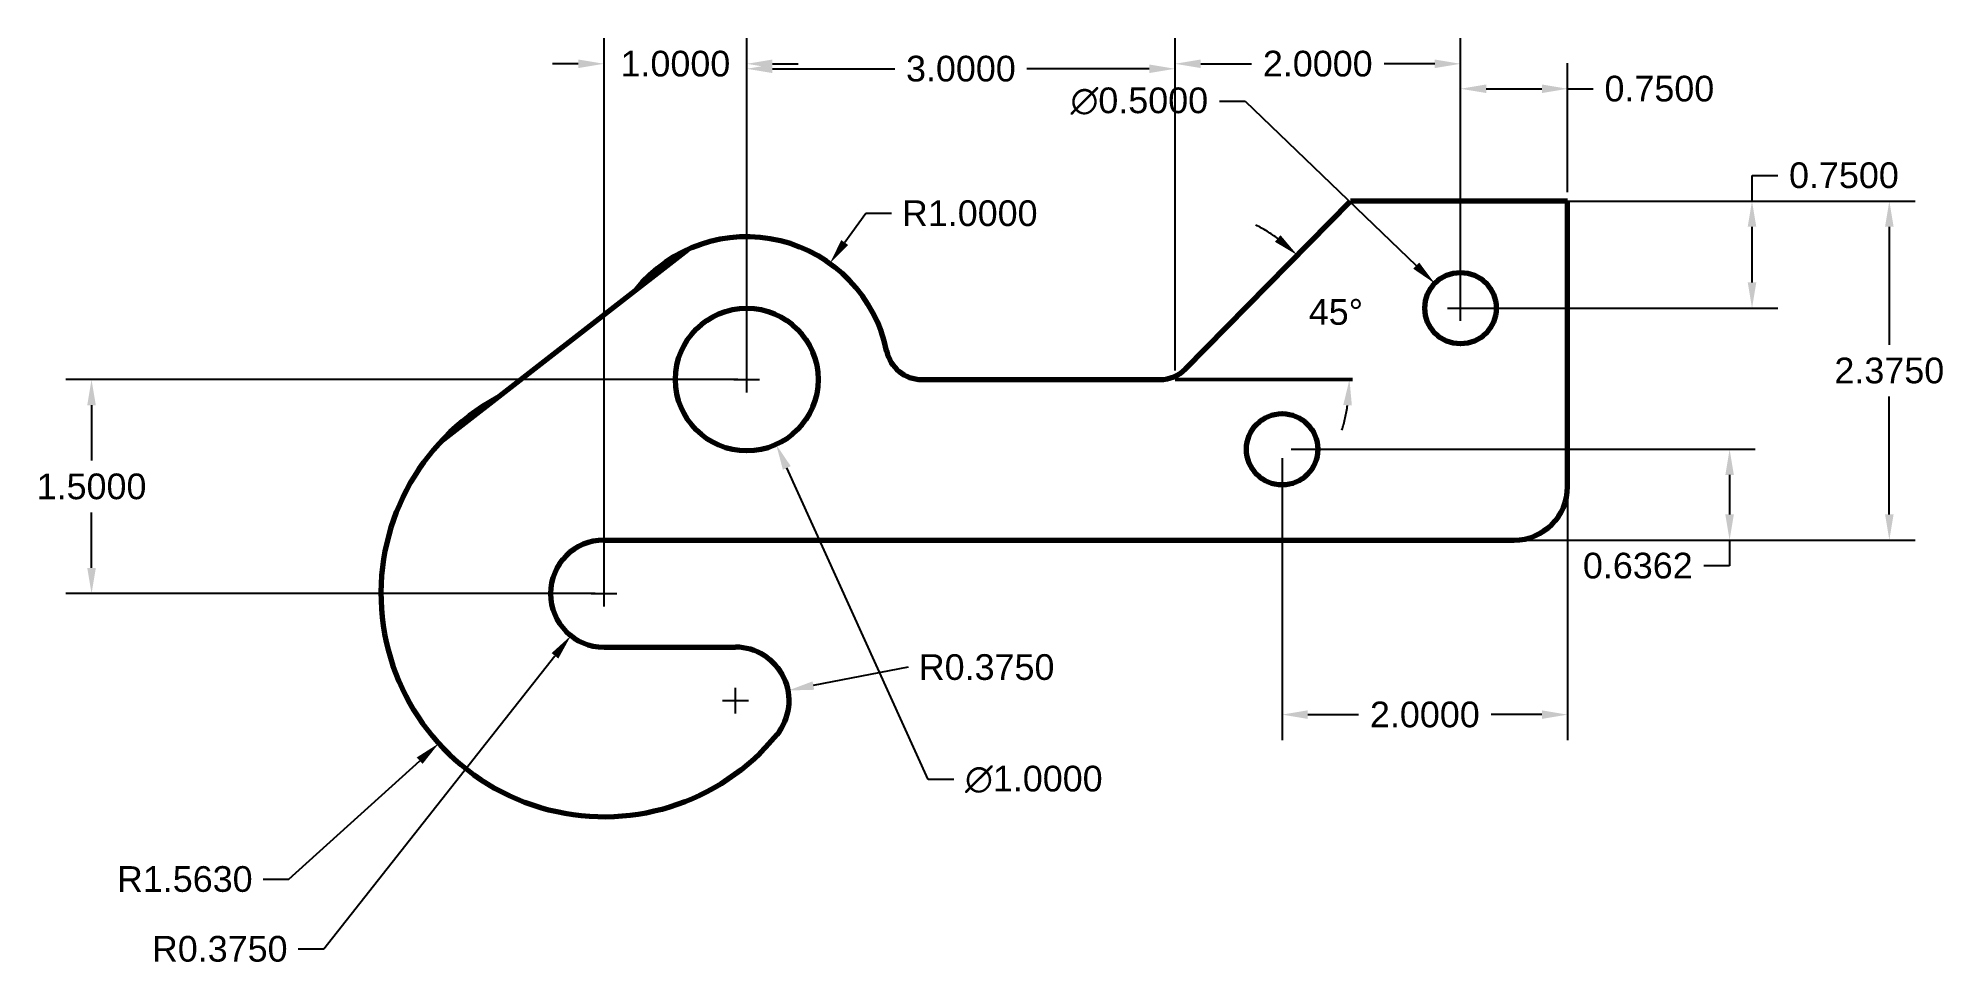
# Model space of a CAD drawing. Header units: inches. Extents: x 85.2 to 182.3, y 35.3 to 82.6.
# Drawn here: x 85.24 to 98.58, y 35.3 to 41.8 of the extents above; entities outside this region: 1.
import ezdxf

# ---------------------------------------------------------------- set-up
doc = ezdxf.new("R2010")
doc.units = ezdxf.units.IN
doc.header["$MEASUREMENT"] = 0
doc.linetypes.add('PHANTOM', pattern=[2.5, 1.25, -0.25, 0.25, -0.25, 0.25, -0.25])
doc.layers.add('OBJECT', color=7, linetype='Continuous', lineweight=70)
doc.layers.add('PHANTOM', color=4, linetype='PHANTOM', lineweight=50)
doc.styles.get("Standard").update_dxf_attribs({"font": 'arial.ttf'})
doc.dimstyles.get("Standard").update_dxf_attribs({"dimtxt": 0.18, "dimasz": 0.18, "dimexe": 0.18, "dimexo": 0.0625, "dimgap": 0.09, "dimtad": 0, "dimtih": 1, "dimtoh": 1, "dimdec": 4, "dimzin": 0, "dimdsep": 46, "dimtxsty": 'Standard', "dimcen": 0.09, "dimadec": 0, "dimazin": 0, "dimtfac": 1, "dimtdec": 4, "dimtofl": 0, "dimtmove": 0, "dimatfit": 3, "dimfxl": 1, "dimtolj": 1, "dimtzin": 0, "dimarcsym": 0})

# ---------------------------------------------------------------- blocks, each defined once
blk = doc.blocks.new('*D2')
at = {"layer": 'Defpoints', "color": 0, "transparency": 16777216}
for p in [(94.433, 40.657), (94.384, 39.726), (93.204, 39.407), (93.278, 39.482), (94.448, 39.407)]:
    blk.add_point(p, dxfattribs=at)
at = {"layer": 'PHANTOM', "color": 0, "lineweight": -2, "transparency": 16777216}
for start, end in [(53.9377, 62.3848), (343.1058, 351.5529)]:
    blk.add_arc((93.204, 39.407), 1.222, start, end, dxfattribs=at)
at = {"layer": 'PHANTOM', "color": 0, "transparency": 16777216}
for points in [[(93.943, 40.418), (93.904, 40.372), (94.061, 40.278)], [(94.383, 39.229), (94.443, 39.225), (94.426, 39.407)]]:
    blk.add_solid(points, dxfattribs=at)
at = {"layer": 'PHANTOM', "color": 0, "transparency": 16777216, "insert": (94.331, 39.879), "char_height": 0.18, "attachment_point": 5}
blk.add_mtext('\\A1;45°', dxfattribs=at)
blk = doc.blocks.new('*D3')
at = {"layer": 'Defpoints', "color": 0, "transparency": 16777216}
for p in [(93.954, 38.918), (95.954, 38.918), (95.954, 37.059)]:
    blk.add_point(p, dxfattribs=at)
at = {"layer": 'OBJECT', "color": 0, "lineweight": -2, "transparency": 16777216}
for p, q in [((93.954, 38.855), (93.954, 36.879)), ((95.954, 38.855), (95.954, 36.879)), ((94.134, 37.059), (94.489, 37.059)), ((95.774, 37.059), (95.419, 37.059))]:
    blk.add_line(p, q, dxfattribs=at)
at = {"layer": 'OBJECT', "color": 0, "transparency": 16777216}
for points in [[(94.134, 37.089), (94.134, 37.029), (93.954, 37.059)], [(95.774, 37.089), (95.774, 37.029), (95.954, 37.059)]]:
    blk.add_solid(points, dxfattribs=at)
at = {"layer": 'OBJECT', "color": 0, "transparency": 16777216, "insert": (94.954, 37.059), "char_height": 0.18, "attachment_point": 5}
blk.add_mtext('\\A1;2.0000', dxfattribs=at)
blk = doc.blocks.new('*D4')
at = {"layer": 'Defpoints', "color": 0, "transparency": 16777216}
for p in [(93.954, 38.918), (94.763, 38.282), (97.089, 38.282)]:
    blk.add_point(p, dxfattribs=at)
at = {"layer": 'OBJECT', "color": 0, "lineweight": -2, "transparency": 16777216}
for p, q in [((94.017, 38.918), (97.269, 38.918)), ((97.089, 38.738), (97.089, 38.462)), ((94.825, 38.282), (97.269, 38.282)), ((97.089, 38.282), (97.089, 38.102)), ((97.089, 38.102), (96.909, 38.102))]:
    blk.add_line(p, q, dxfattribs=at)
at = {"layer": 'OBJECT', "color": 0, "transparency": 16777216}
for points in [[(97.059, 38.738), (97.119, 38.738), (97.089, 38.918)], [(97.059, 38.462), (97.119, 38.462), (97.089, 38.282)]]:
    blk.add_solid(points, dxfattribs=at)
at = {"layer": 'OBJECT', "color": 0, "transparency": 16777216, "insert": (96.446, 38.102), "char_height": 0.18, "attachment_point": 5}
blk.add_mtext('\\A1;0.6362', dxfattribs=at)
blk = doc.blocks.new('*D5')
at = {"layer": 'Defpoints', "color": 0, "transparency": 16777216}
for p in [(95.204, 40.657), (97.246, 40.657), (95.204, 39.907)]:
    blk.add_point(p, dxfattribs=at)
at = {"layer": 'OBJECT', "color": 0, "lineweight": -2, "transparency": 16777216}
for p, q in [((97.246, 40.657), (97.246, 40.837)), ((97.246, 40.837), (97.426, 40.837)), ((95.267, 40.657), (97.426, 40.657)), ((97.246, 40.087), (97.246, 40.477)), ((95.267, 39.907), (97.426, 39.907))]:
    blk.add_line(p, q, dxfattribs=at)
at = {"layer": 'OBJECT', "color": 0, "transparency": 16777216}
for points in [[(97.216, 40.477), (97.276, 40.477), (97.246, 40.657)], [(97.216, 40.087), (97.276, 40.087), (97.246, 39.907)]]:
    blk.add_solid(points, dxfattribs=at)
at = {"layer": 'OBJECT', "color": 0, "transparency": 16777216, "insert": (97.89, 40.837), "char_height": 0.18, "attachment_point": 5}
blk.add_mtext('\\A1;0.7500', dxfattribs=at)
blk = doc.blocks.new('*D6')
at = {"layer": 'Defpoints', "color": 0, "transparency": 16777216}
for p in [(95.515, 40.657), (95.515, 38.282), (98.208, 38.282)]:
    blk.add_point(p, dxfattribs=at)
at = {"layer": 'OBJECT', "color": 0, "lineweight": -2, "transparency": 16777216}
for p, q in [((95.577, 40.657), (98.388, 40.657)), ((98.208, 40.477), (98.208, 39.651)), ((98.208, 38.462), (98.208, 39.287)), ((95.577, 38.282), (98.388, 38.282))]:
    blk.add_line(p, q, dxfattribs=at)
at = {"layer": 'OBJECT', "color": 0, "transparency": 16777216}
for points in [[(98.178, 40.477), (98.238, 40.477), (98.208, 40.657)], [(98.178, 38.462), (98.238, 38.462), (98.208, 38.282)]]:
    blk.add_solid(points, dxfattribs=at)
at = {"layer": 'OBJECT', "color": 0, "transparency": 16777216, "insert": (98.208, 39.469), "char_height": 0.18, "attachment_point": 5}
blk.add_mtext('\\A1;2.3750', dxfattribs=at)
blk = doc.blocks.new('*D7')
at = {"layer": 'Defpoints', "color": 0, "transparency": 16777216}
for p in [(95.954, 41.444), (95.954, 40.657), (95.204, 39.907)]:
    blk.add_point(p, dxfattribs=at)
at = {"layer": 'OBJECT', "color": 0, "lineweight": -2, "transparency": 16777216}
for p, q in [((95.204, 39.969), (95.204, 41.624)), ((95.954, 40.719), (95.954, 41.624)), ((95.384, 41.444), (95.774, 41.444)), ((95.954, 41.444), (96.134, 41.444))]:
    blk.add_line(p, q, dxfattribs=at)
at = {"layer": 'OBJECT', "color": 0, "transparency": 16777216}
for points in [[(95.384, 41.474), (95.384, 41.414), (95.204, 41.444)], [(95.774, 41.474), (95.774, 41.414), (95.954, 41.444)]]:
    blk.add_solid(points, dxfattribs=at)
at = {"layer": 'OBJECT', "color": 0, "transparency": 16777216, "insert": (96.597, 41.444), "char_height": 0.18, "attachment_point": 5}
blk.add_mtext('\\A1;0.7500', dxfattribs=at)
blk = doc.blocks.new('*D8')
at = {"layer": 'Defpoints', "color": 0, "transparency": 16777216}
for p in [(95.024, 40.08), (95.384, 39.734)]:
    blk.add_point(p, dxfattribs=at)
at = {"layer": 'OBJECT', "color": 0, "lineweight": -2, "transparency": 16777216}
for p, q in [((93.516, 41.357), (93.696, 41.357)), ((93.696, 41.357), (94.894, 40.205)), ((95.114, 39.907), (95.294, 39.907)), ((95.204, 39.817), (95.204, 39.997))]:
    blk.add_line(p, q, dxfattribs=at)
at = {"layer": 'OBJECT', "color": 0, "transparency": 16777216}
blk.add_solid([(94.915, 40.226), (94.873, 40.183), (95.024, 40.08)], dxfattribs=at)
at = {"layer": 'OBJECT', "color": 0, "transparency": 16777216, "insert": (92.954, 41.357), "char_height": 0.18, "attachment_point": 5}
blk.add_mtext('\\A1;∅0.5000', dxfattribs=at)
blk = doc.blocks.new('*D9')
at = {"layer": 'Defpoints', "color": 0, "transparency": 16777216}
for p in [(95.204, 41.619), (95.204, 39.907), (93.204, 39.407)]:
    blk.add_point(p, dxfattribs=at)
at = {"layer": 'OBJECT', "color": 0, "lineweight": -2, "transparency": 16777216}
for p, q in [((93.204, 39.469), (93.204, 41.799)), ((95.204, 39.969), (95.204, 41.799)), ((93.384, 41.619), (93.739, 41.619)), ((95.024, 41.619), (94.669, 41.619))]:
    blk.add_line(p, q, dxfattribs=at)
at = {"layer": 'OBJECT', "color": 0, "transparency": 16777216}
for points in [[(93.384, 41.649), (93.384, 41.589), (93.204, 41.619)], [(95.024, 41.649), (95.024, 41.589), (95.204, 41.619)]]:
    blk.add_solid(points, dxfattribs=at)
at = {"layer": 'OBJECT', "color": 0, "transparency": 16777216, "insert": (94.204, 41.619), "char_height": 0.18, "attachment_point": 5}
blk.add_mtext('\\A1;2.0000', dxfattribs=at)
blk = doc.blocks.new('*D10')
at = {"layer": 'Defpoints', "color": 0, "transparency": 16777216}
for p in [(90.204, 41.584), (90.204, 39.407), (93.204, 39.407)]:
    blk.add_point(p, dxfattribs=at)
at = {"layer": 'OBJECT', "color": 0, "lineweight": -2, "transparency": 16777216}
for p, q in [((90.204, 39.469), (90.204, 41.764)), ((93.204, 39.469), (93.204, 41.764)), ((90.384, 41.584), (91.241, 41.584)), ((93.024, 41.584), (92.167, 41.584))]:
    blk.add_line(p, q, dxfattribs=at)
at = {"layer": 'OBJECT', "color": 0, "transparency": 16777216}
for points in [[(90.384, 41.614), (90.384, 41.554), (90.204, 41.584)], [(93.024, 41.614), (93.024, 41.554), (93.204, 41.584)]]:
    blk.add_solid(points, dxfattribs=at)
at = {"layer": 'OBJECT', "color": 0, "transparency": 16777216, "insert": (91.704, 41.584), "char_height": 0.18, "attachment_point": 5}
blk.add_mtext('\\A1;3.0000', dxfattribs=at)
blk = doc.blocks.new('*D11')
at = {"layer": 'Defpoints', "color": 0, "transparency": 16777216}
for p in [(89.204, 41.619), (90.204, 39.407), (89.204, 37.907)]:
    blk.add_point(p, dxfattribs=at)
at = {"layer": 'OBJECT', "color": 0, "lineweight": -2, "transparency": 16777216}
for p, q in [((89.204, 37.969), (89.204, 41.799)), ((90.204, 39.469), (90.204, 41.799)), ((89.024, 41.619), (88.844, 41.619)), ((90.384, 41.619), (90.564, 41.619))]:
    blk.add_line(p, q, dxfattribs=at)
at = {"layer": 'OBJECT', "color": 0, "transparency": 16777216}
for points in [[(89.024, 41.649), (89.024, 41.589), (89.204, 41.619)], [(90.384, 41.649), (90.384, 41.589), (90.204, 41.619)]]:
    blk.add_solid(points, dxfattribs=at)
at = {"layer": 'OBJECT', "color": 0, "transparency": 16777216, "insert": (89.704, 41.619), "char_height": 0.18, "attachment_point": 5}
blk.add_mtext('\\A1;1.0000', dxfattribs=at)
blk = doc.blocks.new('*D12')
at = {"layer": 'Defpoints', "color": 0, "transparency": 16777216}
for p in [(90.204, 39.407), (85.614, 37.907), (89.204, 37.907)]:
    blk.add_point(p, dxfattribs=at)
at = {"layer": 'OBJECT', "color": 0, "lineweight": -2, "transparency": 16777216}
for p, q in [((90.142, 39.407), (85.434, 39.407)), ((85.614, 39.227), (85.614, 38.839)), ((85.614, 38.087), (85.614, 38.475)), ((89.142, 37.907), (85.434, 37.907))]:
    blk.add_line(p, q, dxfattribs=at)
at = {"layer": 'OBJECT', "color": 0, "transparency": 16777216}
for points in [[(85.584, 39.227), (85.644, 39.227), (85.614, 39.407)], [(85.584, 38.087), (85.644, 38.087), (85.614, 37.907)]]:
    blk.add_solid(points, dxfattribs=at)
at = {"layer": 'OBJECT', "color": 0, "transparency": 16777216, "insert": (85.614, 38.657), "char_height": 0.18, "attachment_point": 5}
blk.add_mtext('\\A1;1.5000', dxfattribs=at)
blk = doc.blocks.new('*D13')
at = {"layer": 'Defpoints', "color": 0, "transparency": 16777216}
for p in [(89.204, 37.907), (88.046, 36.857)]:
    blk.add_point(p, dxfattribs=at)
at = {"layer": 'OBJECT', "color": 0, "lineweight": -2, "transparency": 16777216}
for p, q in [((89.114, 37.907), (89.294, 37.907)), ((89.204, 37.817), (89.204, 37.997)), ((86.996, 35.906), (87.913, 36.736)), ((86.816, 35.906), (86.996, 35.906))]:
    blk.add_line(p, q, dxfattribs=at)
at = {"layer": 'OBJECT', "color": 0, "transparency": 16777216}
blk.add_solid([(87.892, 36.759), (87.933, 36.714), (88.046, 36.857)], dxfattribs=at)
at = {"layer": 'OBJECT', "color": 0, "transparency": 16777216, "insert": (86.267, 35.906), "char_height": 0.18, "attachment_point": 5}
blk.add_mtext('\\A1;R1.5630', dxfattribs=at)
blk = doc.blocks.new('*D14')
at = {"layer": 'Defpoints', "color": 0, "transparency": 16777216}
for p in [(89.204, 37.907), (88.972, 37.612)]:
    blk.add_point(p, dxfattribs=at)
at = {"layer": 'OBJECT', "color": 0, "lineweight": -2, "transparency": 16777216}
for p, q in [((89.114, 37.907), (89.294, 37.907)), ((89.204, 37.817), (89.204, 37.997)), ((87.241, 35.417), (88.86, 37.471)), ((87.061, 35.417), (87.241, 35.417))]:
    blk.add_line(p, q, dxfattribs=at)
at = {"layer": 'OBJECT', "color": 0, "transparency": 16777216}
blk.add_solid([(88.837, 37.49), (88.884, 37.452), (88.972, 37.612)], dxfattribs=at)
at = {"layer": 'OBJECT', "color": 0, "transparency": 16777216, "insert": (86.512, 35.417), "char_height": 0.18, "attachment_point": 5}
blk.add_mtext('\\A1;R0.3750', dxfattribs=at)
blk = doc.blocks.new('*D15')
at = {"layer": 'Defpoints', "color": 0, "transparency": 16777216}
for p in [(90.125, 37.157), (90.494, 37.228)]:
    blk.add_point(p, dxfattribs=at)
at = {"layer": 'OBJECT', "color": 0, "lineweight": -2, "transparency": 16777216}
for p, q in [((91.334, 37.391), (90.67, 37.262)), ((90.125, 37.067), (90.125, 37.247)), ((90.035, 37.157), (90.215, 37.157))]:
    blk.add_line(p, q, dxfattribs=at)
at = {"layer": 'OBJECT', "color": 0, "transparency": 16777216}
blk.add_solid([(90.665, 37.292), (90.676, 37.233), (90.494, 37.228)], dxfattribs=at)
at = {"layer": 'OBJECT', "color": 0, "transparency": 16777216, "insert": (91.884, 37.391), "char_height": 0.18, "attachment_point": 5}
blk.add_mtext('\\A1;R0.3750', dxfattribs=at)
blk = doc.blocks.new('*D16')
at = {"layer": 'Defpoints', "color": 0, "transparency": 16777216}
for p in [(90.786, 40.22), (90.204, 39.407)]:
    blk.add_point(p, dxfattribs=at)
at = {"layer": 'OBJECT', "color": 0, "lineweight": -2, "transparency": 16777216}
for p, q in [((91.037, 40.571), (90.891, 40.366)), ((91.217, 40.571), (91.037, 40.571)), ((90.114, 39.407), (90.294, 39.407)), ((90.204, 39.317), (90.204, 39.497))]:
    blk.add_line(p, q, dxfattribs=at)
at = {"layer": 'OBJECT', "color": 0, "transparency": 16777216}
blk.add_solid([(90.866, 40.384), (90.915, 40.349), (90.786, 40.22)], dxfattribs=at)
at = {"layer": 'OBJECT', "color": 0, "transparency": 16777216, "insert": (91.766, 40.571), "char_height": 0.18, "attachment_point": 5}
blk.add_mtext('\\A1;R1.0000', dxfattribs=at)
blk = doc.blocks.new('*D17')
at = {"layer": 'Defpoints', "color": 0, "transparency": 16777216}
for p in [(89.998, 39.862), (90.41, 38.951)]:
    blk.add_point(p, dxfattribs=at)
at = {"layer": 'OBJECT', "color": 0, "lineweight": -2, "transparency": 16777216}
for p, q in [((90.114, 39.407), (90.294, 39.407)), ((90.204, 39.317), (90.204, 39.497)), ((91.474, 36.605), (90.485, 38.787)), ((91.654, 36.605), (91.474, 36.605))]:
    blk.add_line(p, q, dxfattribs=at)
at = {"layer": 'OBJECT', "color": 0, "transparency": 16777216}
blk.add_solid([(90.512, 38.8), (90.457, 38.775), (90.41, 38.951)], dxfattribs=at)
at = {"layer": 'OBJECT', "color": 0, "transparency": 16777216, "insert": (92.215, 36.605), "char_height": 0.18, "attachment_point": 5}
blk.add_mtext('\\A1;∅1.0000', dxfattribs=at)

msp = doc.modelspace()

# ---------------------------------------------------------------- linework, layer by layer
at = {"layer": 'OBJECT'}
for p, q in [((173.94418, 77.11794), (182.34023, 82.62162)), ((93.27754, 39.48154), (94.43284, 40.6568)), ((95.95407, 40.6568), (94.43284, 40.6568)), ((95.95407, 38.6568), (95.95407, 40.6568)), ((91.42881, 39.4068), (93.09926, 39.4068)), ((89.20407, 38.2818), (95.57907, 38.2818)), ((89.20407, 37.5318), (90.1254, 37.5318))]:
    msp.add_line(p, q, dxfattribs=at)
msp.add_lwpolyline([(89.78837, 40.3163), (88.05853, 38.97015)], dxfattribs=at)
for centre, radius in [((95.20407, 39.9068), 0.25), ((90.20407, 39.4068), 0.5), ((93.9541, 38.91798), 0.25)]:
    msp.add_circle(centre, radius, dxfattribs=at)
for centre, radius, start, end in [((90.20407, 39.4068), 1, 11.536959, 141.216471), ((91.42881, 39.6568), 0.25, 191.536959, 270), ((93.09926, 39.6568), 0.25, 270, 315.490573), ((89.20407, 37.9068), 1.563, 118.648707, 320.85293), ((95.57907, 38.6568), 0.375, 270, 0), ((89.20407, 37.9068), 0.375, 90, 270), ((90.1254, 37.1568), 0.375, 320.85293, 90)]:
    msp.add_arc(centre, radius, start, end, dxfattribs=at)
at = {"layer": 'PHANTOM'}
msp.add_line((93.20407, 39.4068), (94.44771, 39.4068), dxfattribs=at)

# ---------------------------------------------------------------- dimensions: what is measured, and where the dimension line sits
at = {"layer": 'OBJECT'}
for base, p1, p2, picture, middle in [((89.20407, 41.61907), (90.20407, 39.4068), (89.20407, 37.9068), '*D11', (89.70407, 41.61907)), ((95.20407, 41.61907), (93.20407, 39.4068), (95.20407, 39.9068), '*D9', (94.20407, 41.61907)), ((90.20407, 41.58413), (93.20407, 39.4068), (90.20407, 39.4068), '*D10', (91.70407, 41.58413)), ((95.95407, 41.44435), (95.20407, 39.9068), (95.95407, 40.6568), '*D7', (96.59739, 41.44435)), ((95.95407, 37.05888), (93.9541, 38.91798), (95.95407, 38.91798), '*D3', (94.95408, 37.05888))]:
    dim = msp.add_linear_dim(base=base, p1=p1, p2=p2, dimstyle='Standard', dxfattribs=at)
    dim.commit()
    dim.dimension.update_dxf_attribs({"geometry": picture, "text_midpoint": middle})
for p1, p2, picture, middle in [((95.38429, 39.73354), (95.02384, 40.08006), '*D8', (92.95432, 41.35699)), ((89.99766, 39.86221), (90.41047, 38.95139), '*D17', (92.21535, 36.6046))]:
    dim = msp.add_diameter_dim_2p(p1=p1, p2=p2, dimstyle='Standard', dxfattribs=at)
    dim.commit()
    dim.dimension.update_dxf_attribs({"geometry": picture, "text_midpoint": middle, "dimtype": 163})
for base, p1, p2, picture, middle in [((97.2464, 40.6568), (95.20407, 39.9068), (95.20407, 40.6568), '*D5', (97.88972, 40.8368)), ((98.20844, 38.2818), (95.51471, 40.6568), (95.51471, 38.2818), '*D6', (98.20844, 39.4693)), ((85.61436, 37.9068), (90.20407, 39.4068), (89.20407, 37.9068), '*D12', (85.61436, 38.6568)), ((97.08897, 38.2818), (93.9541, 38.91798), (94.76256, 38.2818), '*D4', (96.44626, 38.1018))]:
    dim = msp.add_linear_dim(base=base, p1=p1, p2=p2, angle=90, dimstyle='Standard', dxfattribs=at)
    dim.commit()
    dim.dimension.update_dxf_attribs({"geometry": picture, "text_midpoint": middle})
for center, mpoint, picture, middle in [((90.20407, 39.4068), (90.78593, 40.22009), '*D16', (91.76627, 40.57075)), ((89.20407, 37.9068), (88.04596, 36.85716), '*D13', (86.26676, 35.90572)), ((89.20407, 37.9068), (88.97192, 37.6123), '*D14', (86.51164, 35.41651)), ((90.1254, 37.1568), (90.49356, 37.22808), '*D15', (91.33417, 37.39084))]:
    dim = msp.add_radius_dim(center=center, mpoint=mpoint, dimstyle='Standard', dxfattribs=at)
    dim.commit()
    dim.dimension.update_dxf_attribs({"geometry": picture, "text_midpoint": middle, "dimtype": 164})
at = {"layer": 'PHANTOM'}
dim = msp.add_angular_dim_2l(base=(94.38354, 39.72645), line1=((93.20407, 39.4068), (94.44771, 39.4068)), line2=((93.27754, 39.48154), (94.43284, 40.6568)), dimstyle='Standard', dxfattribs=at)
dim.commit()
dim.dimension.update_dxf_attribs({"geometry": '*D2', "text_midpoint": (94.33106, 39.87928)})

doc.saveas('drawing.dxf')
